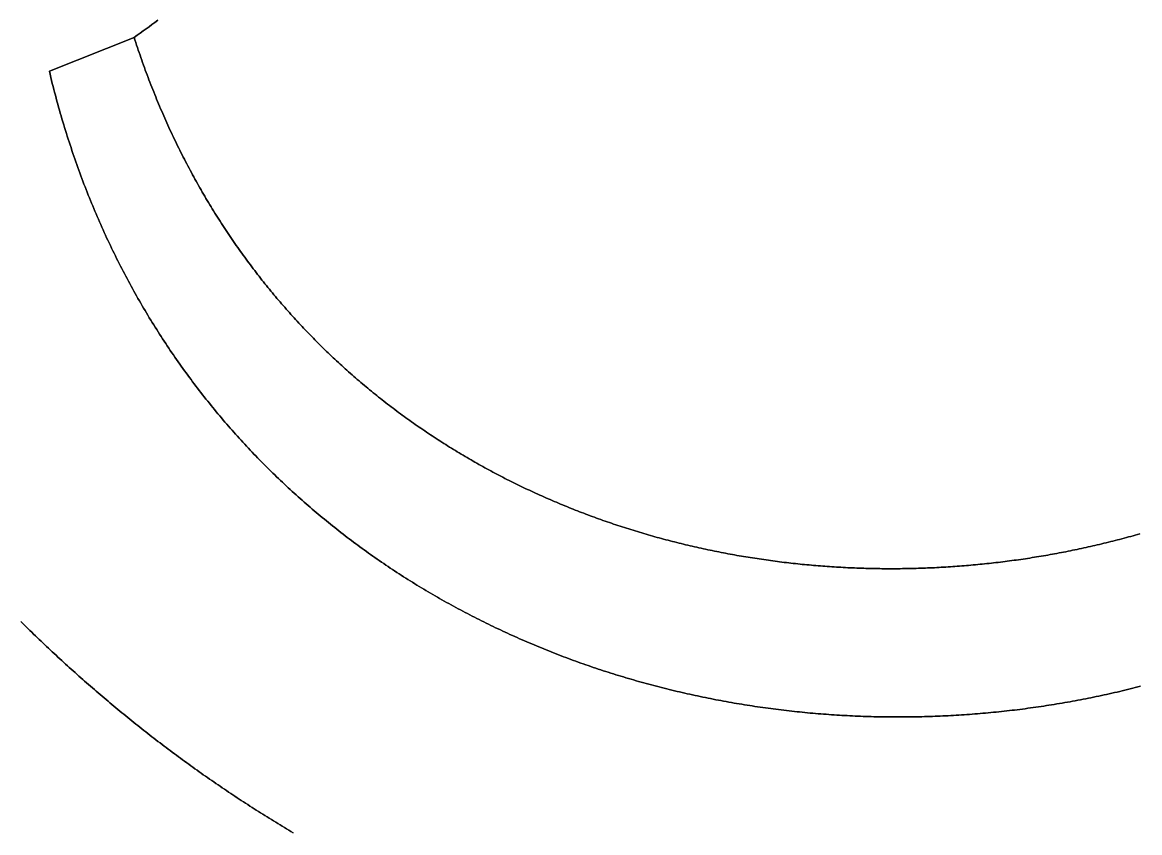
# Model space of a CAD drawing. Header units: millimetres. Extents: x 539514 to 908003, y -69769 to 203909.
# Drawn here: x 800206 to 819420, y -37131 to -23198 of the extents above; entities that cross this region are included whole.
import ezdxf

# ---------------------------------------------------------------- set-up
doc = ezdxf.new("R2010")
doc.units = ezdxf.units.MM
doc.layers.add('CLOSED_AREAS', color=7, linetype='Continuous')
doc.layers.add('REGION_HOLES', color=7, linetype='Continuous')

msp = doc.modelspace()

# ---------------------------------------------------------------- linework, layer by layer
at = {"layer": 'CLOSED_AREAS'}
for points in [[(802537.192, -23160.466), (802486.112, -23197.809), (802435.006, -23235.06), (802383.872, -23272.218), (802332.713, -23309.283), (802281.528, -23346.256), (802230.319, -23383.135), (802179.085, -23419.922), (802127.827, -23456.615), (802141.949, -23500.389), (802156.19, -23544.055), (802170.547, -23587.613), (802185.022, -23631.063), (802199.614, -23674.405), (802214.322, -23717.639), (802229.146, -23760.765), (802244.086, -23803.784), (802259.142, -23846.694), (802274.313, -23889.497), (802289.6, -23932.191), (802305.001, -23974.778), (802320.517, -24017.257), (802336.147, -24059.628), (802351.892, -24101.892), (802367.75, -24144.048), (802383.721, -24186.096), (802399.806, -24228.036), (802416.003, -24269.869), (802432.314, -24311.594), (802448.736, -24353.211), (802465.271, -24394.721), (802481.918, -24436.123), (802498.676, -24477.417), (802515.545, -24518.604), (802532.525, -24559.684), (802549.617, -24600.656), (802566.818, -24641.52), (802584.13, -24682.277), (802601.552, -24722.927), (802619.083, -24763.469), (802636.723, -24803.904), (802654.473, -24844.231), (802672.331, -24884.451), (802690.298, -24924.563), (802708.374, -24964.569), (802726.557, -25004.467), (802744.848, -25044.257), (802763.246, -25083.941), (802781.751, -25123.517), (802800.364, -25162.986), (802819.083, -25202.348), (802837.908, -25241.602), (802856.839, -25280.75), (802875.876, -25319.79), (802895.018, -25358.723), (802914.266, -25397.549), (802933.619, -25436.268), (802953.076, -25474.88), (802972.638, -25513.385), (802992.303, -25551.783), (803012.073, -25590.074), (803031.946, -25628.258), (803051.922, -25666.335), (803072.002, -25704.305), (803092.184, -25742.168), (803112.469, -25779.924), (803132.855, -25817.573), (803153.344, -25855.116), (803173.934, -25892.552), (803194.626, -25929.881), (803215.419, -25967.103), (803236.312, -26004.218), (803257.306, -26041.227), (803278.4, -26078.129), (803299.595, -26114.924), (803320.888, -26151.613), (803342.282, -26188.194), (803363.774, -26224.67), (803385.366, -26261.038), (803407.055, -26297.3), (803428.844, -26333.456), (803450.73, -26369.505), (803472.714, -26405.447), (803494.796, -26441.283), (803516.974, -26477.013), (803539.25, -26512.635), (803561.622, -26548.152), (803584.091, -26583.562), (803606.656, -26618.866), (803629.316, -26654.063), (803652.073, -26689.154), (803674.924, -26724.138), (803697.871, -26759.017), (803720.912, -26793.789), (803744.047, -26828.454), (803767.277, -26863.014), (803790.601, -26897.467), (803814.018, -26931.814), (803837.529, -26966.055), (803861.133, -27000.189), (803884.829, -27034.218), (803908.619, -27068.14), (803932.5, -27101.956), (803956.473, -27135.666), (803980.538, -27169.27), (804004.695, -27202.768), (804028.942, -27236.16), (804053.281, -27269.446), (804077.71, -27302.626), (804102.229, -27335.7), (804126.839, -27368.668), (804151.538, -27401.53), (804176.326, -27434.287), (804201.204, -27466.937), (804226.171, -27499.482), (804251.226, -27531.92), (804276.37, -27564.253), (804301.602, -27596.48), (804326.922, -27628.601), (804352.329, -27660.617), (804377.824, -27692.527), (804403.406, -27724.331), (804429.074, -27756.029), (804454.829, -27787.622), (804480.67, -27819.109), (804506.597, -27850.49), (804532.609, -27881.766), (804558.707, -27912.936), (804584.89, -27944.001), (804611.158, -27974.96), (804637.51, -28005.814), (804663.947, -28036.562), (804690.467, -28067.204), (804717.071, -28097.741), (804743.759, -28128.173), (804770.53, -28158.499), (804797.384, -28188.72), (804824.32, -28218.836), (804851.338, -28248.846), (804878.439, -28278.751), (804905.621, -28308.55), (804932.885, -28338.244), (804960.23, -28367.833), (804987.656, -28397.317), (805015.163, -28426.695), (805042.75, -28455.969), (805070.417, -28485.137), (805098.164, -28514.2), (805125.991, -28543.157), (805153.897, -28572.01), (805181.881, -28600.757), (805209.945, -28629.4), (805238.087, -28657.937), (805266.307, -28686.369), (805294.605, -28714.697), (805322.981, -28742.919), (805351.434, -28771.036), (805379.965, -28799.048), (805408.572, -28826.956), (805437.255, -28854.758), (805466.015, -28882.456), (805494.851, -28910.048), (805523.762, -28937.536), (805552.749, -28964.919), (805581.811, -28992.198), (805610.948, -29019.371), (805640.16, -29046.44), (805669.445, -29073.403), (805698.805, -29100.263), (805728.239, -29127.017), (805757.746, -29153.667), (805787.326, -29180.212), (805816.98, -29206.652), (805846.706, -29232.988), (805876.504, -29259.219), (805906.374, -29285.346), (805936.317, -29311.368), (805966.331, -29337.285), (805996.416, -29363.098), (806026.572, -29388.807), (806056.799, -29414.411), (806087.096, -29439.911), (806117.464, -29465.306), (806147.901, -29490.596), (806178.408, -29515.783), (806208.985, -29540.865), (806239.63, -29565.842), (806270.345, -29590.715), (806301.127, -29615.484), (806331.979, -29640.149), (806362.898, -29664.709), (806393.885, -29689.166), (806424.939, -29713.517), (806456.06, -29737.765), (806487.248, -29761.909), (806518.503, -29785.948), (806549.824, -29809.883), (806581.212, -29833.714), (806612.665, -29857.441), (806644.183, -29881.064), (806675.767, -29904.583), (806707.415, -29927.998), (806739.129, -29951.309), (806770.907, -29974.515), (806802.748, -29997.618), (806834.654, -30020.617), (806866.623, -30043.512), (806898.656, -30066.303), (806930.751, -30088.99), (806962.91, -30111.573), (806995.13, -30134.053), (807027.413, -30156.428), (807059.758, -30178.7), (807092.165, -30200.868), (807124.632, -30222.932), (807157.161, -30244.893), (807189.751, -30266.75), (807222.401, -30288.503), (807255.112, -30310.152), (807287.882, -30331.698), (807320.713, -30353.14), (807353.602, -30374.478), (807386.551, -30395.713), (807419.559, -30416.844), (807452.625, -30437.872), (807485.75, -30458.796), (807518.932, -30479.617), (807552.173, -30500.334), (807585.471, -30520.948), (807618.826, -30541.458), (807652.238, -30561.865), (807685.707, -30582.168), (807719.232, -30602.368), (807752.813, -30622.465), (807786.45, -30642.458), (807820.143, -30662.348), (807853.891, -30682.134), (807887.694, -30701.818), (807921.552, -30721.398), (807955.464, -30740.875), (807989.43, -30760.248), (808023.45, -30779.519), (808057.524, -30798.686), (808091.652, -30817.75), (808125.832, -30836.711), (808160.065, -30855.569), (808194.351, -30874.324), (808228.689, -30892.975), (808263.079, -30911.524), (808297.521, -30929.969), (808332.014, -30948.312), (808366.558, -30966.552), (808401.153, -30984.688), (808435.799, -31002.722), (808470.495, -31020.652), (808505.241, -31038.48), (808540.037, -31056.205), (808574.883, -31073.827), (808609.777, -31091.346), (808644.721, -31108.763), (808679.713, -31126.076), (808714.754, -31143.287), (808749.843, -31160.395), (808784.979, -31177.401), (808820.163, -31194.303), (808855.395, -31211.103), (808890.674, -31227.8), (808925.999, -31244.395), (808961.371, -31260.887), (808996.788, -31277.276), (809032.252, -31293.563), (809067.762, -31309.747), (809103.317, -31325.828), (809138.917, -31341.807), (809174.561, -31357.684), (809210.251, -31373.458), (809245.984, -31389.129), (809281.762, -31404.699), (809317.583, -31420.165), (809353.448, -31435.53), (809389.355, -31450.791), (809425.306, -31465.951), (809461.3, -31481.008), (809497.335, -31495.963), (809533.413, -31510.816), (809569.532, -31525.566), (809605.693, -31540.214), (809641.896, -31554.76), (809678.139, -31569.203), (809714.423, -31583.545), (809750.747, -31597.784), (809787.111, -31611.921), (809823.516, -31625.956), (809859.959, -31639.889), (809896.442, -31653.719), (809932.965, -31667.448), (809969.525, -31681.075), (810006.125, -31694.599), (810042.762, -31708.022), (810079.438, -31721.342), (810116.151, -31734.561), (810152.901, -31747.677), (810189.689, -31760.692), (810226.513, -31773.605), (810263.374, -31786.416), (810300.271, -31799.125), (810337.205, -31811.732), (810374.173, -31824.238), (810411.178, -31836.641), (810448.217, -31848.943), (810485.292, -31861.143), (810522.401, -31873.242), (810559.544, -31885.238), (810596.721, -31897.133), (810633.932, -31908.926), (810671.177, -31920.618), (810708.455, -31932.208), (810745.766, -31943.696), (810783.109, -31955.083), (810820.485, -31966.368), (810857.893, -31977.552), (810895.333, -31988.634), (810932.805, -31999.615), (810970.307, -32010.494), (811007.841, -32021.272), (811045.406, -32031.948), (811083.001, -32042.523), (811120.626, -32052.996), (811158.281, -32063.368), (811195.966, -32073.639), (811233.68, -32083.808), (811271.423, -32093.876), (811309.195, -32103.843), (811346.996, -32113.709), (811384.825, -32123.473), (811422.682, -32133.136), (811460.566, -32142.697), (811498.478, -32152.158), (811536.418, -32161.517), (811574.384, -32170.776), (811612.376, -32179.933), (811650.395, -32188.989), (811688.44, -32197.944), (811726.511, -32206.798), (811764.608, -32215.55), (811802.729, -32224.202), (811840.876, -32232.753), (811879.047, -32241.203), (811917.243, -32249.552), (811955.463, -32257.8), (811993.706, -32265.946), (812031.973, -32273.993), (812070.264, -32281.938), (812108.577, -32289.782), (812146.914, -32297.526), (812185.273, -32305.168), (812223.653, -32312.71), (812262.056, -32320.151), (812300.481, -32327.492), (812338.927, -32334.731), (812377.394, -32341.87), (812415.882, -32348.909), (812454.39, -32355.846), (812492.919, -32362.683), (812531.467, -32369.419), (812570.036, -32376.055), (812608.624, -32382.59), (812647.231, -32389.025), (812685.856, -32395.359), (812724.501, -32401.592), (812763.164, -32407.725), (812801.845, -32413.758), (812840.543, -32419.69), (812879.259, -32425.521), (812917.993, -32431.253), (812956.743, -32436.883), (812995.51, -32442.414), (813034.294, -32447.844), (813073.093, -32453.174), (813111.909, -32458.403), (813150.74, -32463.532), (813189.586, -32468.561), (813228.448, -32473.49), (813267.324, -32478.318), (813306.214, -32483.046), (813345.119, -32487.674), (813384.038, -32492.202), (813422.97, -32496.63), (813461.916, -32500.957), (813500.875, -32505.185), (813539.847, -32509.312), (813578.831, -32513.339), (813617.827, -32517.267), (813656.836, -32521.094), (813695.856, -32524.821), (813734.888, -32528.448), (813773.93, -32531.976), (813812.984, -32535.403), (813852.049, -32538.731), (813891.123, -32541.958), (813930.208, -32545.086), (813969.302, -32548.114), (814008.407, -32551.042), (814047.52, -32553.87), (814086.642, -32556.598), (814125.773, -32559.227), (814164.912, -32561.756), (814204.06, -32564.185), (814243.215, -32566.514), (814282.378, -32568.744), (814321.548, -32570.874), (814360.726, -32572.905), (814399.91, -32574.836), (814439.1, -32576.667), (814478.297, -32578.399), (814517.5, -32580.031), (814556.708, -32581.563), (814595.922, -32582.996), (814635.14, -32584.33), (814674.364, -32585.564), (814713.592, -32586.699), (814752.824, -32587.734), (814792.061, -32588.67), (814831.301, -32589.506), (814870.545, -32590.243), (814909.791, -32590.881), (814949.041, -32591.419), (814988.293, -32591.858), (815027.548, -32592.198), (815066.805, -32592.438), (815106.063, -32592.58), (815145.323, -32592.622), (815184.584, -32592.565), (815223.847, -32592.408), (815263.109, -32592.153), (815302.373, -32591.798), (815341.636, -32591.344), (815380.9, -32590.791), (815420.162, -32590.139), (815459.425, -32589.388), (815498.686, -32588.538), (815537.946, -32587.589), (815577.204, -32586.541), (815616.461, -32585.394), (815655.716, -32584.148), (815694.968, -32582.803), (815734.218, -32581.36), (815773.464, -32579.817), (815812.708, -32578.175), (815851.948, -32576.435), (815891.185, -32574.596), (815930.417, -32572.658), (815969.645, -32570.621), (816008.869, -32568.485), (816048.088, -32566.251), (816087.301, -32563.918), (816126.51, -32561.486), (816165.712, -32558.955), (816204.909, -32556.326), (816244.099, -32553.599), (816283.283, -32550.772), (816322.461, -32547.847), (816361.631, -32544.824), (816400.794, -32541.702), (816439.949, -32538.481), (816479.097, -32535.162), (816518.236, -32531.744), (816557.367, -32528.228), (816596.489, -32524.614), (816635.602, -32520.901), (816674.707, -32517.089), (816713.801, -32513.18), (816752.886, -32509.172), (816791.96, -32505.065), (816831.025, -32500.86), (816870.079, -32496.557), (816909.121, -32492.156), (816948.153, -32487.656), (816987.173, -32483.058), (817026.182, -32478.362), (817065.178, -32473.568), (817104.162, -32468.675), (817143.134, -32463.685), (817182.093, -32458.596), (817221.039, -32453.409), (817259.971, -32448.124), (817298.89, -32442.741), (817337.795, -32437.26), (817376.685, -32431.681), (817415.561, -32426.004), (817454.423, -32420.229), (817493.269, -32414.356), (817532.1, -32408.385), (817570.916, -32402.316), (817609.715, -32396.149), (817648.499, -32389.884), (817687.266, -32383.521), (817726.016, -32377.061), (817764.749, -32370.503), (817803.466, -32363.847), (817842.164, -32357.093), (817880.845, -32350.241), (817919.508, -32343.292), (817958.152, -32336.245), (817996.778, -32329.1), (818035.385, -32321.858), (818073.973, -32314.517), (818112.541, -32307.08), (818151.09, -32299.544), (818189.619, -32291.911), (818228.127, -32284.181), (818266.615, -32276.353), (818305.082, -32268.427), (818343.528, -32260.404), (818381.952, -32252.284), (818420.355, -32244.066), (818458.736, -32235.75), (818497.095, -32227.337), (818535.431, -32218.827), (818573.745, -32210.219), (818612.035, -32201.514), (818650.818, -32192.593), (818689.577, -32183.571), (818728.311, -32174.45), (818767.021, -32165.229), (818805.705, -32155.908), (818844.365, -32146.488), (818882.999, -32136.968), (818921.607, -32127.35), (818960.189, -32117.632), (818998.744, -32107.814), (819037.274, -32097.898), (819075.776, -32087.883), (819114.252, -32077.769), (819152.7, -32067.557), (819191.12, -32057.246), (819229.513, -32046.836), (819267.878, -32036.328), (819306.214, -32025.722), (819344.521, -32015.017), (819382.8, -32004.215), (819421.05, -31993.314)], [(819421.05, -31993.314), (819382.8, -32004.215), (819344.521, -32015.017), (819306.214, -32025.722), (819267.878, -32036.328), (819229.513, -32046.836), (819191.12, -32057.246), (819152.7, -32067.557), (819114.252, -32077.769), (819075.776, -32087.883), (819037.274, -32097.898), (818998.744, -32107.814), (818960.189, -32117.632), (818921.607, -32127.35), (818882.999, -32136.968), (818844.365, -32146.488), (818805.705, -32155.908), (818767.021, -32165.229), (818728.311, -32174.45), (818689.577, -32183.571), (818650.818, -32192.593), (818612.035, -32201.514), (818573.745, -32210.219), (818535.431, -32218.827), (818497.095, -32227.337), (818458.736, -32235.75), (818420.355, -32244.066), (818381.952, -32252.284), (818343.528, -32260.404), (818305.082, -32268.427), (818266.615, -32276.353), (818228.127, -32284.181), (818189.619, -32291.911), (818151.09, -32299.544), (818112.541, -32307.08), (818073.973, -32314.517), (818035.385, -32321.858), (817996.778, -32329.1), (817958.152, -32336.245), (817919.508, -32343.292), (817880.845, -32350.241), (817842.164, -32357.093), (817803.466, -32363.847), (817764.749, -32370.503), (817726.016, -32377.061), (817687.266, -32383.521), (817648.499, -32389.884), (817609.715, -32396.149), (817570.916, -32402.316), (817532.1, -32408.385), (817493.269, -32414.356), (817454.423, -32420.229), (817415.561, -32426.004), (817376.685, -32431.681), (817337.795, -32437.26), (817298.89, -32442.741), (817259.971, -32448.124), (817221.039, -32453.409), (817182.093, -32458.596), (817143.134, -32463.685), (817104.162, -32468.675), (817065.178, -32473.568), (817026.182, -32478.362), (816987.173, -32483.058), (816948.153, -32487.656), (816909.121, -32492.156), (816870.079, -32496.557), (816831.025, -32500.86), (816791.96, -32505.065), (816752.886, -32509.172), (816713.801, -32513.18), (816674.707, -32517.089), (816635.602, -32520.901), (816596.489, -32524.614), (816557.367, -32528.228), (816518.236, -32531.744), (816479.097, -32535.162), (816439.949, -32538.481), (816400.794, -32541.702), (816361.631, -32544.824), (816322.461, -32547.847), (816283.283, -32550.772), (816244.099, -32553.599), (816204.909, -32556.326), (816165.712, -32558.955), (816126.51, -32561.486), (816087.301, -32563.918), (816048.088, -32566.251), (816008.869, -32568.485), (815969.645, -32570.621), (815930.417, -32572.658), (815891.185, -32574.596), (815851.948, -32576.435), (815812.708, -32578.175), (815773.464, -32579.817), (815734.218, -32581.36), (815694.968, -32582.803), (815655.716, -32584.148), (815616.461, -32585.394), (815577.204, -32586.541), (815537.946, -32587.589), (815498.686, -32588.538), (815459.425, -32589.388), (815420.162, -32590.139), (815380.9, -32590.791), (815341.636, -32591.344), (815302.373, -32591.798), (815263.109, -32592.153), (815223.847, -32592.408), (815184.584, -32592.565), (815145.323, -32592.622), (815106.063, -32592.58), (815066.805, -32592.438), (815027.548, -32592.198), (814988.293, -32591.858), (814949.041, -32591.419), (814909.791, -32590.881), (814870.545, -32590.243), (814831.301, -32589.506), (814792.061, -32588.67), (814752.824, -32587.734), (814713.592, -32586.699), (814674.364, -32585.564), (814635.14, -32584.33), (814595.922, -32582.996), (814556.708, -32581.563), (814517.5, -32580.031), (814478.297, -32578.399), (814439.1, -32576.667), (814399.91, -32574.836), (814360.726, -32572.905), (814321.548, -32570.874), (814282.378, -32568.744), (814243.215, -32566.514), (814204.06, -32564.185), (814164.912, -32561.756), (814125.773, -32559.227), (814086.642, -32556.598), (814047.52, -32553.87), (814008.407, -32551.042), (813969.302, -32548.114), (813930.208, -32545.086), (813891.123, -32541.958), (813852.049, -32538.731), (813812.984, -32535.403), (813773.93, -32531.976), (813734.888, -32528.448), (813695.856, -32524.821), (813656.836, -32521.094), (813617.827, -32517.267), (813578.831, -32513.339), (813539.847, -32509.312), (813500.875, -32505.185), (813461.916, -32500.957), (813422.97, -32496.63), (813384.038, -32492.202), (813345.119, -32487.674), (813306.214, -32483.046), (813267.324, -32478.318), (813228.448, -32473.49), (813189.586, -32468.561), (813150.74, -32463.532), (813111.909, -32458.403), (813073.093, -32453.174), (813034.294, -32447.844), (812995.51, -32442.414), (812956.743, -32436.883), (812917.993, -32431.253), (812879.259, -32425.521), (812840.543, -32419.69), (812801.845, -32413.758), (812763.164, -32407.725), (812724.501, -32401.592), (812685.856, -32395.359), (812647.231, -32389.025), (812608.624, -32382.59), (812570.036, -32376.055), (812531.467, -32369.419), (812492.919, -32362.683), (812454.39, -32355.846), (812415.882, -32348.909), (812377.394, -32341.87), (812338.927, -32334.731), (812300.481, -32327.492), (812262.056, -32320.151), (812223.653, -32312.71), (812185.273, -32305.168), (812146.914, -32297.526), (812108.577, -32289.782), (812070.264, -32281.938), (812031.973, -32273.993), (811993.706, -32265.946), (811955.463, -32257.8), (811917.243, -32249.552), (811879.047, -32241.203), (811840.876, -32232.753), (811802.729, -32224.202), (811764.608, -32215.55), (811726.511, -32206.798), (811688.44, -32197.944), (811650.395, -32188.989), (811612.376, -32179.933), (811574.384, -32170.776), (811536.418, -32161.517), (811498.478, -32152.158), (811460.566, -32142.697), (811422.682, -32133.136), (811384.825, -32123.473), (811346.996, -32113.709), (811309.195, -32103.843), (811271.423, -32093.876), (811233.68, -32083.808), (811195.966, -32073.639), (811158.281, -32063.368), (811120.626, -32052.996), (811083.001, -32042.523), (811045.406, -32031.948), (811007.841, -32021.272), (810970.307, -32010.494), (810932.805, -31999.615), (810895.333, -31988.634), (810857.893, -31977.552), (810820.485, -31966.368), (810783.109, -31955.083), (810745.766, -31943.696), (810708.455, -31932.208), (810671.177, -31920.618), (810633.932, -31908.926), (810596.721, -31897.133), (810559.544, -31885.238), (810522.401, -31873.242), (810485.292, -31861.143), (810448.217, -31848.943), (810411.178, -31836.641), (810374.173, -31824.238), (810337.205, -31811.732), (810300.271, -31799.125), (810263.374, -31786.416), (810226.513, -31773.605), (810189.689, -31760.692), (810152.901, -31747.677), (810116.151, -31734.561), (810079.438, -31721.342), (810042.762, -31708.022), (810006.125, -31694.599), (809969.525, -31681.075), (809932.965, -31667.448), (809896.442, -31653.719), (809859.959, -31639.889), (809823.516, -31625.956), (809787.111, -31611.921), (809750.747, -31597.784), (809714.423, -31583.545), (809678.139, -31569.203), (809641.896, -31554.76), (809605.693, -31540.214), (809569.532, -31525.566), (809533.413, -31510.816), (809497.335, -31495.963), (809461.3, -31481.008), (809425.306, -31465.951), (809389.355, -31450.791), (809353.448, -31435.53), (809317.583, -31420.165), (809281.762, -31404.699), (809245.984, -31389.129), (809210.251, -31373.458), (809174.561, -31357.684), (809138.917, -31341.807), (809103.317, -31325.828), (809067.762, -31309.747), (809032.252, -31293.563), (808996.788, -31277.276), (808961.371, -31260.887), (808925.999, -31244.395), (808890.674, -31227.8), (808855.395, -31211.103), (808820.163, -31194.303), (808784.979, -31177.401), (808749.843, -31160.395), (808714.754, -31143.287), (808679.713, -31126.076), (808644.721, -31108.763), (808609.777, -31091.346), (808574.883, -31073.827), (808540.037, -31056.205), (808505.241, -31038.48), (808470.495, -31020.652), (808435.799, -31002.722), (808401.153, -30984.688), (808366.558, -30966.552), (808332.014, -30948.312), (808297.521, -30929.969), (808263.079, -30911.524), (808228.689, -30892.975), (808194.351, -30874.324), (808160.065, -30855.569), (808125.832, -30836.711), (808091.652, -30817.75), (808057.524, -30798.686), (808023.45, -30779.519), (807989.43, -30760.248), (807955.464, -30740.875), (807921.552, -30721.398), (807887.694, -30701.818), (807853.891, -30682.134), (807820.143, -30662.348), (807786.45, -30642.458), (807752.813, -30622.465), (807719.232, -30602.368), (807685.707, -30582.168), (807652.238, -30561.865), (807618.826, -30541.458), (807585.471, -30520.948), (807552.173, -30500.334), (807518.932, -30479.617), (807485.75, -30458.796), (807452.625, -30437.872), (807419.559, -30416.844), (807386.551, -30395.713), (807353.602, -30374.478), (807320.713, -30353.14), (807287.882, -30331.698), (807255.112, -30310.152), (807222.401, -30288.503), (807189.751, -30266.75), (807157.161, -30244.893), (807124.632, -30222.932), (807092.165, -30200.868), (807059.758, -30178.7), (807027.413, -30156.428), (806995.13, -30134.053), (806962.91, -30111.573), (806930.751, -30088.99), (806898.656, -30066.303), (806866.623, -30043.512), (806834.654, -30020.617), (806802.748, -29997.618), (806770.907, -29974.515), (806739.129, -29951.309), (806707.415, -29927.998), (806675.767, -29904.583), (806644.183, -29881.064), (806612.665, -29857.441), (806581.212, -29833.714), (806549.824, -29809.883), (806518.503, -29785.948), (806487.248, -29761.909), (806456.06, -29737.765), (806424.939, -29713.517), (806393.885, -29689.166), (806362.898, -29664.709), (806331.979, -29640.149), (806301.127, -29615.484), (806270.345, -29590.715), (806239.63, -29565.842), (806208.985, -29540.865), (806178.408, -29515.783), (806147.901, -29490.596), (806117.464, -29465.306), (806087.096, -29439.911), (806056.799, -29414.411), (806026.572, -29388.807), (805996.416, -29363.098), (805966.331, -29337.285), (805936.317, -29311.368), (805906.374, -29285.346), (805876.504, -29259.219), (805846.706, -29232.988), (805816.98, -29206.652), (805787.326, -29180.212), (805757.746, -29153.667), (805728.239, -29127.017), (805698.805, -29100.263), (805669.445, -29073.403), (805640.16, -29046.44), (805610.948, -29019.371), (805581.811, -28992.198), (805552.749, -28964.919), (805523.762, -28937.536), (805494.851, -28910.048), (805466.015, -28882.456), (805437.255, -28854.758), (805408.572, -28826.956), (805379.965, -28799.048), (805351.434, -28771.036), (805322.981, -28742.919), (805294.605, -28714.697), (805266.307, -28686.369), (805238.087, -28657.937), (805209.945, -28629.4), (805181.881, -28600.757), (805153.897, -28572.01), (805125.991, -28543.157), (805098.164, -28514.2), (805070.417, -28485.137), (805042.75, -28455.969), (805015.163, -28426.695), (804987.656, -28397.317), (804960.23, -28367.833), (804932.885, -28338.244), (804905.621, -28308.55), (804878.439, -28278.751), (804851.338, -28248.846), (804824.32, -28218.836), (804797.384, -28188.72), (804770.53, -28158.499), (804743.759, -28128.173), (804717.071, -28097.741), (804690.467, -28067.204), (804663.947, -28036.562), (804637.51, -28005.814), (804611.158, -27974.96), (804584.89, -27944.001), (804558.707, -27912.936), (804532.609, -27881.766), (804506.597, -27850.49), (804480.67, -27819.109), (804454.829, -27787.622), (804429.074, -27756.029), (804403.406, -27724.331), (804377.824, -27692.527), (804352.329, -27660.617), (804326.922, -27628.601), (804301.602, -27596.48), (804276.37, -27564.253), (804251.226, -27531.92), (804226.171, -27499.482), (804201.204, -27466.937), (804176.326, -27434.287), (804151.538, -27401.53), (804126.839, -27368.668), (804102.229, -27335.7), (804077.71, -27302.626), (804053.281, -27269.446), (804028.942, -27236.16), (804004.695, -27202.768), (803980.538, -27169.27), (803956.473, -27135.666), (803932.5, -27101.956), (803908.619, -27068.14), (803884.829, -27034.218), (803861.133, -27000.189), (803837.529, -26966.055), (803814.018, -26931.814), (803790.601, -26897.467), (803767.277, -26863.014), (803744.047, -26828.454), (803720.912, -26793.789), (803697.871, -26759.017), (803674.924, -26724.138), (803652.073, -26689.154), (803629.316, -26654.063), (803606.656, -26618.866), (803584.091, -26583.562), (803561.622, -26548.152), (803539.25, -26512.635), (803516.974, -26477.013), (803494.796, -26441.283), (803472.714, -26405.447), (803450.73, -26369.505), (803428.844, -26333.456), (803407.055, -26297.3), (803385.366, -26261.038), (803363.774, -26224.67), (803342.282, -26188.194), (803320.888, -26151.613), (803299.595, -26114.924), (803278.4, -26078.129), (803257.306, -26041.227), (803236.312, -26004.218), (803215.419, -25967.103), (803194.626, -25929.881), (803173.934, -25892.552), (803153.344, -25855.116), (803132.855, -25817.573), (803112.469, -25779.924), (803092.184, -25742.168), (803072.002, -25704.305), (803051.922, -25666.335), (803031.946, -25628.258), (803012.073, -25590.074), (802992.303, -25551.783), (802972.638, -25513.385), (802953.076, -25474.88), (802933.619, -25436.268), (802914.266, -25397.549), (802895.018, -25358.723), (802875.876, -25319.79), (802856.839, -25280.75), (802837.908, -25241.602), (802819.083, -25202.348), (802800.364, -25162.986), (802781.751, -25123.517), (802763.246, -25083.941), (802744.848, -25044.257), (802726.557, -25004.467), (802708.374, -24964.569), (802690.298, -24924.563), (802672.331, -24884.451), (802654.473, -24844.231), (802636.723, -24803.904), (802619.083, -24763.469), (802601.552, -24722.927), (802584.13, -24682.277), (802566.818, -24641.52), (802549.617, -24600.656), (802532.525, -24559.684), (802515.545, -24518.604), (802498.676, -24477.417), (802481.918, -24436.123), (802465.271, -24394.721), (802448.736, -24353.211), (802432.314, -24311.594), (802416.003, -24269.869), (802399.806, -24228.036), (802383.721, -24186.096), (802367.75, -24144.048), (802351.892, -24101.892), (802336.147, -24059.628), (802320.517, -24017.257), (802305.001, -23974.778), (802289.6, -23932.191), (802274.313, -23889.497), (802259.142, -23846.694), (802244.086, -23803.784), (802229.146, -23760.765), (802214.322, -23717.639), (802199.614, -23674.405), (802185.022, -23631.063), (802170.547, -23587.613), (802156.19, -23544.055), (802141.949, -23500.389), (802127.827, -23456.615), (800670.405, -24039.584), (800682.825, -24091.588), (800695.399, -24143.473), (800708.128, -24195.236), (800721.01, -24246.879), (800734.046, -24298.4), (800747.234, -24349.802), (800760.575, -24401.082), (800774.069, -24452.242), (800787.714, -24503.28), (800801.511, -24554.198), (800815.459, -24604.995), (800829.557, -24655.672), (800843.807, -24706.227), (800858.206, -24756.662), (800872.755, -24806.976), (800887.454, -24857.169), (800902.301, -24907.241), (800917.297, -24957.192), (800932.442, -25007.022), (800947.734, -25056.732), (800963.174, -25106.32), (800978.762, -25155.788), (800994.496, -25205.135), (801010.377, -25254.36), (801026.403, -25303.465), (801042.576, -25352.449), (801058.894, -25401.312), (801075.357, -25450.054), (801091.965, -25498.674), (801108.717, -25547.174), (801125.614, -25595.553), (801142.654, -25643.811), (801159.837, -25691.948), (801177.163, -25739.964), (801194.632, -25787.859), (801212.243, -25835.632), (801229.995, -25883.285), (801247.89, -25930.817), (801265.925, -25978.227), (801284.101, -26025.516), (801302.418, -26072.685), (801320.875, -26119.732), (801339.471, -26166.658), (801358.207, -26213.463), (801377.081, -26260.147), (801396.095, -26306.709), (801415.246, -26353.151), (801434.536, -26399.471), (801453.963, -26445.67), (801473.527, -26491.748), (801493.229, -26537.705), (801513.066, -26583.541), (801533.04, -26629.255), (801553.149, -26674.848), (801573.394, -26720.32), (801593.774, -26765.671), (801614.289, -26810.9), (801634.938, -26856.008), (801655.721, -26900.995), (801676.637, -26945.861), (801697.687, -26990.605), (801718.87, -27035.228), (801740.185, -27079.73), (801761.632, -27124.11), (801783.211, -27168.369), (801804.922, -27212.507), (801826.764, -27256.523), (801848.736, -27300.418), (801870.839, -27344.191), (801893.072, -27387.844), (801915.435, -27431.374), (801937.927, -27474.784), (801960.547, -27518.072), (801983.297, -27561.238), (802006.174, -27604.284), (802029.18, -27647.207), (802052.313, -27690.01), (802075.573, -27732.69), (802098.96, -27775.25), (802122.474, -27817.688), (802146.113, -27860.004), (802169.878, -27902.199), (802193.769, -27944.272), (802217.785, -27986.224), (802241.925, -28028.055), (802266.189, -28069.763), (802290.578, -28111.351), (802315.09, -28152.816), (802339.725, -28194.161), (802364.483, -28235.383), (802389.364, -28276.484), (802414.366, -28317.464), (802439.491, -28358.321), (802464.737, -28399.058), (802490.104, -28439.672), (802515.592, -28480.165), (802541.2, -28520.537), (802566.928, -28560.786), (802592.775, -28600.914), (802618.742, -28640.921), (802644.828, -28680.805), (802671.032, -28720.568), (802697.355, -28760.21), (802723.795, -28799.729), (802750.353, -28839.127), (802777.028, -28878.403), (802803.82, -28917.558), (802830.728, -28956.59), (802857.752, -28995.501), (802884.892, -29034.29), (802912.148, -29072.958), (802939.518, -29111.503), (802967.002, -29149.927), (802994.602, -29188.229), (803022.314, -29226.409), (803050.141, -29264.468), (803078.081, -29302.404), (803106.133, -29340.219), (803134.298, -29377.912), (803162.575, -29415.483), (803190.964, -29452.932), (803219.464, -29490.259), (803248.075, -29527.464), (803276.797, -29564.548), (803305.629, -29601.509), (803334.571, -29638.349), (803363.622, -29675.067), (803392.783, -29711.662), (803422.053, -29748.136), (803451.431, -29784.488), (803480.918, -29820.718), (803510.512, -29856.826), (803540.214, -29892.812), (803570.022, -29928.676), (803599.938, -29964.418), (803629.959, -30000.037), (803660.087, -30035.535), (803690.321, -30070.911), (803720.659, -30106.165), (803751.103, -30141.297), (803781.651, -30176.306), (803812.304, -30211.194), (803843.06, -30245.96), (803873.92, -30280.603), (803904.883, -30315.125), (803935.948, -30349.524), (803967.116, -30383.801), (803998.387, -30417.956), (804029.758, -30451.989), (804061.232, -30485.9), (804092.806, -30519.688), (804124.481, -30553.354), (804156.256, -30586.899), (804188.131, -30620.321), (804220.105, -30653.621), (804252.179, -30686.798), (804284.352, -30719.854), (804316.623, -30752.787), (804348.992, -30785.598), (804381.459, -30818.286), (804414.023, -30850.853), (804446.684, -30883.297), (804479.442, -30915.619), (804512.297, -30947.819), (804545.247, -30979.896), (804578.293, -31011.851), (804611.434, -31043.684), (804644.67, -31075.394), (804678, -31106.982), (804711.425, -31138.448), (804744.944, -31169.791), (804778.556, -31201.013), (804812.261, -31232.111), (804846.059, -31263.087), (804879.949, -31293.941), (804913.931, -31324.673), (804948.005, -31355.282), (804982.17, -31385.769), (805016.426, -31416.133), (805050.773, -31446.375), (805085.21, -31476.494), (805119.737, -31506.491), (805154.353, -31536.366), (805189.059, -31566.117), (805223.853, -31595.747), (805258.736, -31625.254), (805293.706, -31654.638), (805328.765, -31683.9), (805363.911, -31713.04), (805399.144, -31742.057), (805434.463, -31770.951), (805469.869, -31799.723), (805505.361, -31828.372), (805540.938, -31856.899), (805576.6, -31885.303), (805612.348, -31913.585), (805648.179, -31941.744), (805684.095, -31969.78), (805720.095, -31997.694), (805756.178, -32025.485), (805792.344, -32053.153), (805828.593, -32080.699), (805864.924, -32108.122), (805901.338, -32135.423), (805937.832, -32162.601), (805974.409, -32189.656), (806011.066, -32216.588), (806047.803, -32243.398), (806084.621, -32270.085), (806121.518, -32296.649), (806158.495, -32323.091), (806195.552, -32349.409), (806232.686, -32375.605), (806269.9, -32401.679), (806307.191, -32427.629), (806344.56, -32453.457), (806382.006, -32479.162), (806419.53, -32504.744), (806457.13, -32530.203), (806494.806, -32555.54), (806532.558, -32580.754), (806570.385, -32605.844), (806608.288, -32630.812), (806646.265, -32655.658), (806684.317, -32680.38), (806722.443, -32704.979), (806760.643, -32729.456), (806798.916, -32753.809), (806837.263, -32778.04), (806875.681, -32802.148), (806914.173, -32826.133), (806952.736, -32849.995), (806991.37, -32873.734), (807030.076, -32897.35), (807068.853, -32920.843), (807107.7, -32944.213), (807146.618, -32967.46), (807185.605, -32990.584), (807224.661, -33013.585), (807263.787, -33036.463), (807302.981, -33059.218), (807342.244, -33081.85), (807381.575, -33104.359), (807420.973, -33126.745), (807460.439, -33149.008), (807499.972, -33171.148), (807539.571, -33193.165), (807579.236, -33215.058), (807618.967, -33236.829), (807658.764, -33258.476), (807698.626, -33280.001), (807738.553, -33301.402), (807778.544, -33322.68), (807818.599, -33343.835), (807858.718, -33364.866), (807898.9, -33385.775), (807939.145, -33406.56), (807979.452, -33427.223), (808019.822, -33447.762), (808060.254, -33468.178), (808100.748, -33488.47), (808141.302, -33508.64), (808181.918, -33528.686), (808222.594, -33548.609), (808263.33, -33568.408), (808304.125, -33588.085), (808344.98, -33607.638), (808385.895, -33627.068), (808426.867, -33646.374), (808467.899, -33665.558), (808508.988, -33684.617), (808550.134, -33703.554), (808591.338, -33722.367), (808632.599, -33741.057), (808673.917, -33759.624), (808715.29, -33778.067), (808756.719, -33796.387), (808798.204, -33814.584), (808839.744, -33832.657), (808881.339, -33850.607), (808922.988, -33868.433), (808964.691, -33886.136), (809006.447, -33903.715), (809048.257, -33921.171), (809090.12, -33938.504), (809132.036, -33955.713), (809174.003, -33972.799), (809216.023, -33989.761), (809258.094, -34006.6), (809300.216, -34023.315), (809342.389, -34039.907), (809384.613, -34056.375), (809426.886, -34072.72), (809469.209, -34088.941), (809511.582, -34105.038), (809554.003, -34121.012), (809596.473, -34136.863), (809638.992, -34152.59), (809681.558, -34168.193), (809724.172, -34183.673), (809766.833, -34199.029), (809809.541, -34214.262), (809852.296, -34229.371), (809895.096, -34244.356), (809937.943, -34259.218), (809980.835, -34273.956), (810023.771, -34288.57), (810066.753, -34303.061), (810109.779, -34317.428), (810152.849, -34331.672), (810195.962, -34345.791), (810239.119, -34359.787), (810282.318, -34373.66), (810325.56, -34387.408), (810368.845, -34401.033), (810412.171, -34414.534), (810455.538, -34427.911), (810498.947, -34441.165), (810542.397, -34454.295), (810585.886, -34467.301), (810629.416, -34480.183), (810672.986, -34492.941), (810716.595, -34505.576), (810760.243, -34518.087), (810803.929, -34530.474), (810847.654, -34542.737), (810891.416, -34554.876), (810935.216, -34566.891), (810979.054, -34578.783), (811022.928, -34590.551), (811066.838, -34602.194), (811110.785, -34613.714), (811154.767, -34625.11), (811198.785, -34636.382), (811242.837, -34647.531), (811286.924, -34658.555), (811331.046, -34669.455), (811375.202, -34680.231), (811419.391, -34690.884), (811463.613, -34701.412), (811507.868, -34711.816), (811552.156, -34722.097), (811596.476, -34732.253), (811640.828, -34742.286), (811685.211, -34752.194), (811729.625, -34761.978), (811774.07, -34771.639), (811818.545, -34781.175), (811863.05, -34790.587), (811907.585, -34799.875), (811952.149, -34809.039), (811996.742, -34818.079), (812041.363, -34826.995), (812086.013, -34835.787), (812130.691, -34844.455), (812175.396, -34852.998), (812220.128, -34861.417), (812264.887, -34869.713), (812309.672, -34877.884), (812354.484, -34885.931), (812399.321, -34893.853), (812444.183, -34901.652), (812489.071, -34909.326), (812533.983, -34916.877), (812578.919, -34924.303), (812623.879, -34931.604), (812668.863, -34938.782), (812713.87, -34945.835), (812758.9, -34952.764), (812803.952, -34959.569), (812849.026, -34966.249), (812894.122, -34972.805), (812939.24, -34979.237), (812984.378, -34985.545), (813029.537, -34991.728), (813074.717, -34997.787), (813119.916, -35003.722), (813165.135, -35009.532), (813210.373, -35015.218), (813255.63, -35020.78), (813300.906, -35026.217), (813346.2, -35031.53), (813391.511, -35036.718), (813436.84, -35041.782), (813482.186, -35046.722), (813527.549, -35051.537), (813572.928, -35056.228), (813618.324, -35060.795), (813663.734, -35065.237), (813709.161, -35069.554), (813754.602, -35073.747), (813800.057, -35077.816), (813845.527, -35081.76), (813891.011, -35085.579), (813936.508, -35089.275), (813982.019, -35092.845), (814027.542, -35096.291), (814073.077, -35099.613), (814118.625, -35102.81), (814164.184, -35105.882), (814209.755, -35108.83), (814255.337, -35111.654), (814300.929, -35114.352), (814346.531, -35116.926), (814392.144, -35119.376), (814437.766, -35121.701), (814483.397, -35123.901), (814529.037, -35125.977), (814574.686, -35127.928), (814620.343, -35129.755), (814666.007, -35131.456), (814711.679, -35133.034), (814757.358, -35134.486), (814803.043, -35135.814), (814848.735, -35137.017), (814894.433, -35138.095), (814940.137, -35139.049), (814985.845, -35139.878), (815031.559, -35140.582), (815077.277, -35141.162), (815123, -35141.616), (815168.726, -35141.946), (815214.455, -35142.151), (815260.188, -35142.232), (815305.924, -35142.187), (815351.661, -35142.018), (815397.401, -35141.724), (815443.143, -35141.305), (815488.886, -35140.762), (815534.63, -35140.093), (815580.374, -35139.3), (815626.119, -35138.382), (815671.863, -35137.339), (815717.607, -35136.171), (815763.35, -35134.878), (815809.092, -35133.46), (815854.833, -35131.918), (815900.571, -35130.25), (815946.307, -35128.458), (815992.041, -35126.541), (816037.772, -35124.498), (816083.499, -35122.331), (816129.222, -35120.039), (816174.942, -35117.622), (816220.657, -35115.08), (816266.367, -35112.412), (816312.072, -35109.62), (816357.772, -35106.703), (816403.466, -35103.661), (816449.153, -35100.494), (816494.834, -35097.201), (816540.508, -35093.784), (816586.175, -35090.242), (816631.834, -35086.574), (816677.485, -35082.782), (816723.128, -35078.864), (816768.761, -35074.822), (816814.386, -35070.654), (816860.002, -35066.361), (816905.607, -35061.943), (816951.203, -35057.4), (816996.788, -35052.731), (817042.362, -35047.938), (817087.924, -35043.019), (817133.476, -35037.975), (817179.015, -35032.806), (817224.542, -35027.512), (817270.056, -35022.093), (817315.557, -35016.548), (817361.045, -35010.879), (817406.519, -35005.083), (817451.979, -34999.163), (817497.424, -34993.118), (817542.855, -34986.947), (817588.271, -34980.651), (817633.671, -34974.23), (817679.055, -34967.683), (817724.422, -34961.011), (817769.773, -34954.214), (817815.108, -34947.291), (817860.425, -34940.243), (817905.724, -34933.07), (817951.005, -34925.772), (817996.267, -34918.348), (818041.511, -34910.798), (818086.736, -34903.124), (818131.941, -34895.324), (818177.127, -34887.398), (818222.292, -34879.347), (818267.437, -34871.171), (818312.561, -34862.87), (818357.663, -34854.442), (818402.744, -34845.89), (818447.803, -34837.212), (818492.839, -34828.409), (818537.853, -34819.48), (818582.844, -34810.425), (818627.811, -34801.245), (818672.755, -34791.94), (818717.674, -34782.509), (818762.569, -34772.953), (818807.439, -34763.271), (818852.283, -34753.463), (818897.103, -34743.53), (818941.896, -34733.472), (818986.663, -34723.287), (819031.403, -34712.978), (819076.116, -34702.542), (819120.802, -34691.981), (819165.46, -34681.295), (819210.09, -34670.483), (819254.692, -34659.545), (819299.995, -34648.299), (819345.269, -34636.924), (819390.511, -34625.419), (819435.724, -34613.785)], [(800178.337, -33499.943), (800209.786, -33531.061), (800241.288, -33562.122), (800272.845, -33593.128), (800304.456, -33624.078), (800336.12, -33654.971), (800367.837, -33685.808), (800399.608, -33716.589), (800431.433, -33747.312), (800463.31, -33777.979), (800495.241, -33808.589), (800527.224, -33839.141), (800559.26, -33869.636), (800591.349, -33900.074), (800623.49, -33930.453), (800655.684, -33960.775), (800687.93, -33991.039), (800720.228, -34021.245), (800752.578, -34051.392), (800784.981, -34081.481), (800817.434, -34111.511), (800849.94, -34141.482), (800882.497, -34171.395), (800915.106, -34201.248), (800947.765, -34231.042), (800980.476, -34260.776), (801013.238, -34290.451), (801046.051, -34320.066), (801078.915, -34349.621), (801111.829, -34379.116), (801144.794, -34408.551), (801177.809, -34437.925), (801210.875, -34467.239), (801243.991, -34496.492), (801277.156, -34525.684), (801310.372, -34554.815), (801343.638, -34583.884), (801376.953, -34612.893), (801410.317, -34641.84), (801443.731, -34670.725), (801477.195, -34699.548), (801510.707, -34728.309), (801544.269, -34757.008), (801577.879, -34785.645), (801611.538, -34814.219), (801645.246, -34842.731), (801679.003, -34871.18), (801712.808, -34899.565), (801746.661, -34927.888), (801780.562, -34956.147), (801814.511, -34984.343), (801848.509, -35012.476), (801882.554, -35040.544), (801916.646, -35068.549), (801950.786, -35096.489), (801984.974, -35124.365), (802019.209, -35152.177), (802053.491, -35179.924), (802087.82, -35207.607), (802122.196, -35235.224), (802156.619, -35262.777), (802191.089, -35290.264), (802225.605, -35317.686), (802260.167, -35345.043), (802294.776, -35372.333), (802329.431, -35399.558), (802364.132, -35426.717), (802398.879, -35453.81), (802433.671, -35480.836), (802468.51, -35507.796), (802503.394, -35534.689), (802538.323, -35561.516), (802573.298, -35588.275), (802608.317, -35614.967), (802643.382, -35641.592), (802678.492, -35668.15), (802713.646, -35694.64), (802748.846, -35721.062), (802784.089, -35747.416), (802819.377, -35773.703), (802854.71, -35799.921), (802890.087, -35826.07), (802925.507, -35852.151), (802960.972, -35878.163), (802996.48, -35904.107), (803032.032, -35929.981), (803067.628, -35955.786), (803103.267, -35981.522), (803138.949, -36007.188), (803174.675, -36032.785), (803210.443, -36058.311), (803246.255, -36083.768), (803282.109, -36109.155), (803318.006, -36134.471), (803353.945, -36159.717), (803389.927, -36184.892), (803425.951, -36209.996), (803462.018, -36235.029), (803498.126, -36259.992), (803534.276, -36284.883), (803570.468, -36309.702), (803606.702, -36334.45), (803642.978, -36359.126), (803679.294, -36383.73), (803715.652, -36408.263), (803752.052, -36432.722), (803788.492, -36457.11), (803824.973, -36481.425), (803861.495, -36505.667), (803898.058, -36529.837), (803934.661, -36553.933), (803971.305, -36577.956), (804007.989, -36601.906), (804044.713, -36625.782), (804081.477, -36649.585), (804118.281, -36673.314), (804155.125, -36696.968), (804192.009, -36720.549), (804228.932, -36744.055), (804265.895, -36767.487), (804302.897, -36790.844), (804339.938, -36814.127), (804377.018, -36837.334), (804414.137, -36860.467), (804451.295, -36883.524), (804488.491, -36906.506), (804525.726, -36929.412), (804563, -36952.242), (804600.312, -36974.996), (804637.662, -36997.675), (804675.05, -37020.277), (804712.476, -37042.803), (804749.94, -37065.252), (804787.441, -37087.624), (804824.98, -37109.92), (804862.557, -37132.139)], [(804862.557, -37132.139), (804824.98, -37109.92), (804787.441, -37087.624), (804749.94, -37065.252), (804712.476, -37042.803), (804675.05, -37020.277), (804637.662, -36997.675), (804600.312, -36974.996), (804563, -36952.242), (804525.726, -36929.412), (804488.491, -36906.506), (804451.295, -36883.524), (804414.137, -36860.467), (804377.018, -36837.334), (804339.938, -36814.127), (804302.897, -36790.844), (804265.895, -36767.487), (804228.932, -36744.055), (804192.009, -36720.549), (804155.125, -36696.968), (804118.281, -36673.314), (804081.477, -36649.585), (804044.713, -36625.782), (804007.989, -36601.906), (803971.305, -36577.956), (803934.661, -36553.933), (803898.058, -36529.837), (803861.495, -36505.667), (803824.973, -36481.425), (803788.492, -36457.11), (803752.052, -36432.722), (803715.652, -36408.263), (803679.294, -36383.73), (803642.978, -36359.126), (803606.702, -36334.45), (803570.468, -36309.702), (803534.276, -36284.883), (803498.126, -36259.992), (803462.018, -36235.029), (803425.951, -36209.996), (803389.927, -36184.892), (803353.945, -36159.717), (803318.006, -36134.471), (803282.109, -36109.155), (803246.255, -36083.768), (803210.443, -36058.311), (803174.675, -36032.785), (803138.949, -36007.188), (803103.267, -35981.522), (803067.628, -35955.786), (803032.032, -35929.981), (802996.48, -35904.107), (802960.972, -35878.163), (802925.507, -35852.151), (802890.087, -35826.07), (802854.71, -35799.921), (802819.377, -35773.703), (802784.089, -35747.416), (802748.846, -35721.062), (802713.646, -35694.64), (802678.492, -35668.15), (802643.382, -35641.592), (802608.317, -35614.967), (802573.298, -35588.275), (802538.323, -35561.516), (802503.394, -35534.689), (802468.51, -35507.796), (802433.671, -35480.836), (802398.879, -35453.81), (802364.132, -35426.717), (802329.431, -35399.558), (802294.776, -35372.333), (802260.167, -35345.043), (802225.605, -35317.686), (802191.089, -35290.264), (802156.619, -35262.777), (802122.196, -35235.224), (802087.82, -35207.607), (802053.491, -35179.924), (802019.209, -35152.177), (801984.974, -35124.365), (801950.786, -35096.489), (801916.646, -35068.549), (801882.554, -35040.544), (801848.509, -35012.476), (801814.511, -34984.343), (801780.562, -34956.147), (801746.661, -34927.888), (801712.808, -34899.565), (801679.003, -34871.18), (801645.246, -34842.731), (801611.538, -34814.219), (801577.879, -34785.645), (801544.269, -34757.008), (801510.707, -34728.309), (801477.195, -34699.548), (801443.731, -34670.725), (801410.317, -34641.84), (801376.953, -34612.893), (801343.638, -34583.884), (801310.372, -34554.815), (801277.156, -34525.684), (801243.991, -34496.492), (801210.875, -34467.239), (801177.809, -34437.925), (801144.794, -34408.551), (801111.829, -34379.116), (801078.915, -34349.621), (801046.051, -34320.066), (801013.238, -34290.451), (800980.476, -34260.776), (800947.765, -34231.042), (800915.106, -34201.248), (800882.497, -34171.395), (800849.94, -34141.482), (800817.434, -34111.511), (800784.981, -34081.481), (800752.578, -34051.392), (800720.228, -34021.245), (800687.93, -33991.039), (800655.684, -33960.775), (800623.49, -33930.453), (800591.349, -33900.074), (800559.26, -33869.636), (800527.224, -33839.141), (800495.241, -33808.589), (800463.31, -33777.979), (800431.433, -33747.312), (800399.608, -33716.589), (800367.837, -33685.808), (800336.12, -33654.971), (800304.456, -33624.078), (800272.845, -33593.128), (800241.288, -33562.122), (800209.786, -33531.061), (800178.337, -33499.943)]]:
    msp.add_lwpolyline(points, dxfattribs=at)
at = {"layer": 'REGION_HOLES'}
msp.add_lwpolyline([(819435.724, -34613.785), (819390.511, -34625.419), (819345.269, -34636.924), (819299.995, -34648.299), (819254.692, -34659.545), (819210.09, -34670.483), (819165.46, -34681.295), (819120.802, -34691.981), (819076.116, -34702.542), (819031.403, -34712.978), (818986.663, -34723.287), (818941.896, -34733.472), (818897.103, -34743.53), (818852.283, -34753.463), (818807.439, -34763.271), (818762.569, -34772.953), (818717.674, -34782.509), (818672.755, -34791.94), (818627.811, -34801.245), (818582.844, -34810.425), (818537.853, -34819.48), (818492.839, -34828.409), (818447.803, -34837.212), (818402.744, -34845.89), (818357.663, -34854.442), (818312.561, -34862.87), (818267.437, -34871.171), (818222.292, -34879.347), (818177.127, -34887.398), (818131.941, -34895.324), (818086.736, -34903.124), (818041.511, -34910.798), (817996.267, -34918.348), (817951.005, -34925.772), (817905.724, -34933.07), (817860.425, -34940.243), (817815.108, -34947.291), (817769.773, -34954.214), (817724.422, -34961.011), (817679.055, -34967.683), (817633.671, -34974.23), (817588.271, -34980.651), (817542.855, -34986.947), (817497.424, -34993.118), (817451.979, -34999.163), (817406.519, -35005.083), (817361.045, -35010.879), (817315.557, -35016.548), (817270.056, -35022.093), (817224.542, -35027.512), (817179.015, -35032.806), (817133.476, -35037.975), (817087.924, -35043.019), (817042.362, -35047.938), (816996.788, -35052.731), (816951.203, -35057.4), (816905.607, -35061.943), (816860.002, -35066.361), (816814.386, -35070.654), (816768.761, -35074.822), (816723.128, -35078.864), (816677.485, -35082.782), (816631.834, -35086.574), (816586.175, -35090.242), (816540.508, -35093.784), (816494.834, -35097.201), (816449.153, -35100.494), (816403.466, -35103.661), (816357.772, -35106.703), (816312.072, -35109.62), (816266.367, -35112.412), (816220.657, -35115.08), (816174.942, -35117.622), (816129.222, -35120.039), (816083.499, -35122.331), (816037.772, -35124.498), (815992.041, -35126.541), (815946.307, -35128.458), (815900.571, -35130.25), (815854.833, -35131.918), (815809.092, -35133.46), (815763.35, -35134.878), (815717.607, -35136.171), (815671.863, -35137.339), (815626.119, -35138.382), (815580.374, -35139.3), (815534.63, -35140.093), (815488.886, -35140.762), (815443.143, -35141.305), (815397.401, -35141.724), (815351.661, -35142.018), (815305.924, -35142.187), (815260.188, -35142.232), (815214.455, -35142.151), (815168.726, -35141.946), (815123, -35141.616), (815077.277, -35141.162), (815031.559, -35140.582), (814985.845, -35139.878), (814940.137, -35139.049), (814894.433, -35138.095), (814848.735, -35137.017), (814803.043, -35135.814), (814757.358, -35134.486), (814711.679, -35133.034), (814666.007, -35131.456), (814620.343, -35129.755), (814574.686, -35127.928), (814529.037, -35125.977), (814483.397, -35123.901), (814437.766, -35121.701), (814392.144, -35119.376), (814346.531, -35116.926), (814300.929, -35114.352), (814255.337, -35111.654), (814209.755, -35108.83), (814164.184, -35105.882), (814118.625, -35102.81), (814073.077, -35099.613), (814027.542, -35096.291), (813982.019, -35092.845), (813936.508, -35089.275), (813891.011, -35085.579), (813845.527, -35081.76), (813800.057, -35077.816), (813754.602, -35073.747), (813709.161, -35069.554), (813663.734, -35065.237), (813618.324, -35060.795), (813572.928, -35056.228), (813527.549, -35051.537), (813482.186, -35046.722), (813436.84, -35041.782), (813391.511, -35036.718), (813346.2, -35031.53), (813300.906, -35026.217), (813255.63, -35020.78), (813210.373, -35015.218), (813165.135, -35009.532), (813119.916, -35003.722), (813074.717, -34997.787), (813029.537, -34991.728), (812984.378, -34985.545), (812939.24, -34979.237), (812894.122, -34972.805), (812849.026, -34966.249), (812803.952, -34959.569), (812758.9, -34952.764), (812713.87, -34945.835), (812668.863, -34938.782), (812623.879, -34931.604), (812578.919, -34924.303), (812533.983, -34916.877), (812489.071, -34909.326), (812444.183, -34901.652), (812399.321, -34893.853), (812354.484, -34885.931), (812309.672, -34877.884), (812264.887, -34869.713), (812220.128, -34861.417), (812175.396, -34852.998), (812130.691, -34844.455), (812086.013, -34835.787), (812041.363, -34826.995), (811996.742, -34818.079), (811952.149, -34809.039), (811907.585, -34799.875), (811863.05, -34790.587), (811818.545, -34781.175), (811774.07, -34771.639), (811729.625, -34761.978), (811685.211, -34752.194), (811640.828, -34742.286), (811596.476, -34732.253), (811552.156, -34722.097), (811507.868, -34711.816), (811463.613, -34701.412), (811419.391, -34690.884), (811375.202, -34680.231), (811331.046, -34669.455), (811286.924, -34658.555), (811242.837, -34647.531), (811198.785, -34636.382), (811154.767, -34625.11), (811110.785, -34613.714), (811066.838, -34602.194), (811022.928, -34590.551), (810979.054, -34578.783), (810935.216, -34566.891), (810891.416, -34554.876), (810847.654, -34542.737), (810803.929, -34530.474), (810760.243, -34518.087), (810716.595, -34505.576), (810672.986, -34492.941), (810629.416, -34480.183), (810585.886, -34467.301), (810542.397, -34454.295), (810498.947, -34441.165), (810455.538, -34427.911), (810412.171, -34414.534), (810368.845, -34401.033), (810325.56, -34387.408), (810282.318, -34373.66), (810239.119, -34359.787), (810195.962, -34345.791), (810152.849, -34331.672), (810109.779, -34317.428), (810066.753, -34303.061), (810023.771, -34288.57), (809980.835, -34273.956), (809937.943, -34259.218), (809895.096, -34244.356), (809852.296, -34229.371), (809809.541, -34214.262), (809766.833, -34199.029), (809724.172, -34183.673), (809681.558, -34168.193), (809638.992, -34152.59), (809596.473, -34136.863), (809554.003, -34121.012), (809511.582, -34105.038), (809469.209, -34088.941), (809426.886, -34072.72), (809384.613, -34056.375), (809342.389, -34039.907), (809300.216, -34023.315), (809258.094, -34006.6), (809216.023, -33989.761), (809174.003, -33972.799), (809132.036, -33955.713), (809090.12, -33938.504), (809048.257, -33921.171), (809006.447, -33903.715), (808964.691, -33886.136), (808922.988, -33868.433), (808881.339, -33850.607), (808839.744, -33832.657), (808798.204, -33814.584), (808756.719, -33796.387), (808715.29, -33778.067), (808673.917, -33759.624), (808632.599, -33741.057), (808591.338, -33722.367), (808550.134, -33703.554), (808508.988, -33684.617), (808467.899, -33665.558), (808426.867, -33646.374), (808385.895, -33627.068), (808344.98, -33607.638), (808304.125, -33588.085), (808263.33, -33568.408), (808222.594, -33548.609), (808181.918, -33528.686), (808141.302, -33508.64), (808100.748, -33488.47), (808060.254, -33468.178), (808019.822, -33447.762), (807979.452, -33427.223), (807939.145, -33406.56), (807898.9, -33385.775), (807858.718, -33364.866), (807818.599, -33343.835), (807778.544, -33322.68), (807738.553, -33301.402), (807698.626, -33280.001), (807658.764, -33258.476), (807618.967, -33236.829), (807579.236, -33215.058), (807539.571, -33193.165), (807499.972, -33171.148), (807460.439, -33149.008), (807420.973, -33126.745), (807381.575, -33104.359), (807342.244, -33081.85), (807302.981, -33059.218), (807263.787, -33036.463), (807224.661, -33013.585), (807185.605, -32990.584), (807146.618, -32967.46), (807107.7, -32944.213), (807068.853, -32920.843), (807030.076, -32897.35), (806991.37, -32873.734), (806952.736, -32849.995), (806914.173, -32826.133), (806875.681, -32802.148), (806837.263, -32778.04), (806798.916, -32753.809), (806760.643, -32729.456), (806722.443, -32704.979), (806684.317, -32680.38), (806646.265, -32655.658), (806608.288, -32630.812), (806570.385, -32605.844), (806532.558, -32580.754), (806494.806, -32555.54), (806457.13, -32530.203), (806419.53, -32504.744), (806382.006, -32479.162), (806344.56, -32453.457), (806307.191, -32427.629), (806269.9, -32401.679), (806232.686, -32375.605), (806195.552, -32349.409), (806158.495, -32323.091), (806121.518, -32296.649), (806084.621, -32270.085), (806047.803, -32243.398), (806011.066, -32216.588), (805974.409, -32189.656), (805937.832, -32162.601), (805901.338, -32135.423), (805864.924, -32108.122), (805828.593, -32080.699), (805792.344, -32053.153), (805756.178, -32025.485), (805720.095, -31997.694), (805684.095, -31969.78), (805648.179, -31941.744), (805612.348, -31913.585), (805576.6, -31885.303), (805540.938, -31856.899), (805505.361, -31828.372), (805469.869, -31799.723), (805434.463, -31770.951), (805399.144, -31742.057), (805363.911, -31713.04), (805328.765, -31683.9), (805293.706, -31654.638), (805258.736, -31625.254), (805223.853, -31595.747), (805189.059, -31566.117), (805154.353, -31536.366), (805119.737, -31506.491), (805085.21, -31476.494), (805050.773, -31446.375), (805016.426, -31416.133), (804982.17, -31385.769), (804948.005, -31355.282), (804913.931, -31324.673), (804879.949, -31293.941), (804846.059, -31263.087), (804812.261, -31232.111), (804778.556, -31201.013), (804744.944, -31169.791), (804711.425, -31138.448), (804678, -31106.982), (804644.67, -31075.394), (804611.434, -31043.684), (804578.293, -31011.851), (804545.247, -30979.896), (804512.297, -30947.819), (804479.442, -30915.619), (804446.684, -30883.297), (804414.023, -30850.853), (804381.459, -30818.286), (804348.992, -30785.598), (804316.623, -30752.787), (804284.352, -30719.854), (804252.179, -30686.798), (804220.105, -30653.621), (804188.131, -30620.321), (804156.256, -30586.899), (804124.481, -30553.354), (804092.806, -30519.688), (804061.232, -30485.9), (804029.758, -30451.989), (803998.387, -30417.956), (803967.116, -30383.801), (803935.948, -30349.524), (803904.883, -30315.125), (803873.92, -30280.603), (803843.06, -30245.96), (803812.304, -30211.194), (803781.651, -30176.306), (803751.103, -30141.297), (803720.659, -30106.165), (803690.321, -30070.911), (803660.087, -30035.535), (803629.959, -30000.037), (803599.938, -29964.418), (803570.022, -29928.676), (803540.214, -29892.812), (803510.512, -29856.826), (803480.918, -29820.718), (803451.431, -29784.488), (803422.053, -29748.136), (803392.783, -29711.662), (803363.622, -29675.067), (803334.571, -29638.349), (803305.629, -29601.509), (803276.797, -29564.548), (803248.075, -29527.464), (803219.464, -29490.259), (803190.964, -29452.932), (803162.575, -29415.483), (803134.298, -29377.912), (803106.133, -29340.219), (803078.081, -29302.404), (803050.141, -29264.468), (803022.314, -29226.409), (802994.602, -29188.229), (802967.002, -29149.927), (802939.518, -29111.503), (802912.148, -29072.958), (802884.892, -29034.29), (802857.752, -28995.501), (802830.728, -28956.59), (802803.82, -28917.558), (802777.028, -28878.403), (802750.353, -28839.127), (802723.795, -28799.729), (802697.355, -28760.21), (802671.032, -28720.568), (802644.828, -28680.805), (802618.742, -28640.921), (802592.775, -28600.914), (802566.928, -28560.786), (802541.2, -28520.537), (802515.592, -28480.165), (802490.104, -28439.672), (802464.737, -28399.058), (802439.491, -28358.321), (802414.366, -28317.464), (802389.364, -28276.484), (802364.483, -28235.383), (802339.725, -28194.161), (802315.09, -28152.816), (802290.578, -28111.351), (802266.189, -28069.763), (802241.925, -28028.055), (802217.785, -27986.224), (802193.769, -27944.272), (802169.878, -27902.199), (802146.113, -27860.004), (802122.474, -27817.688), (802098.96, -27775.25), (802075.573, -27732.69), (802052.313, -27690.01), (802029.18, -27647.207), (802006.174, -27604.284), (801983.297, -27561.238), (801960.547, -27518.072), (801937.927, -27474.784), (801915.435, -27431.374), (801893.072, -27387.844), (801870.839, -27344.191), (801848.736, -27300.418), (801826.764, -27256.523), (801804.922, -27212.507), (801783.211, -27168.369), (801761.632, -27124.11), (801740.185, -27079.73), (801718.87, -27035.228), (801697.687, -26990.605), (801676.637, -26945.861), (801655.721, -26900.995), (801634.938, -26856.008), (801614.289, -26810.9), (801593.774, -26765.671), (801573.394, -26720.32), (801553.149, -26674.848), (801533.04, -26629.255), (801513.066, -26583.541), (801493.229, -26537.705), (801473.527, -26491.748), (801453.963, -26445.67), (801434.536, -26399.471), (801415.246, -26353.151), (801396.095, -26306.709), (801377.081, -26260.147), (801358.207, -26213.463), (801339.471, -26166.658), (801320.875, -26119.732), (801302.418, -26072.685), (801284.101, -26025.516), (801265.925, -25978.227), (801247.89, -25930.817), (801229.995, -25883.285), (801212.243, -25835.632), (801194.632, -25787.859), (801177.163, -25739.964), (801159.837, -25691.948), (801142.654, -25643.811), (801125.614, -25595.553), (801108.717, -25547.174), (801091.965, -25498.674), (801075.357, -25450.054), (801058.894, -25401.312), (801042.576, -25352.449), (801026.403, -25303.465), (801010.377, -25254.36), (800994.496, -25205.135), (800978.762, -25155.788), (800963.174, -25106.32), (800947.734, -25056.732), (800932.442, -25007.022), (800917.297, -24957.192), (800902.301, -24907.241), (800887.454, -24857.169), (800872.755, -24806.976), (800858.206, -24756.662), (800843.807, -24706.227), (800829.557, -24655.672), (800815.459, -24604.995), (800801.511, -24554.198), (800787.714, -24503.28), (800774.069, -24452.242), (800760.575, -24401.082), (800747.234, -24349.802), (800734.046, -24298.4), (800721.01, -24246.879), (800708.128, -24195.236), (800695.399, -24143.473), (800682.825, -24091.588), (800670.405, -24039.584), (802127.827, -23456.615), (802179.085, -23419.922), (802230.319, -23383.135), (802281.528, -23346.256), (802332.713, -23309.283), (802383.872, -23272.218), (802435.006, -23235.06), (802486.112, -23197.809), (802537.192, -23160.466)], dxfattribs=at)

doc.saveas('drawing.dxf')
